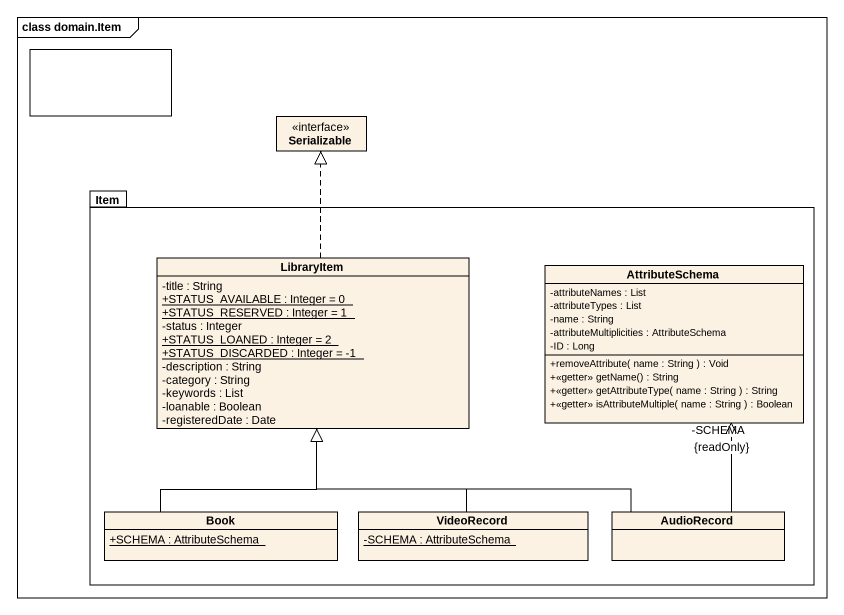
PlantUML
@startuml
mainframe class domain.Item
allowmixing
hide circle
hide empty members
skinparam classAttributeIconSize 0
rectangle " " as rectangle1
interface Serializable
package Item {
  class LibraryItem {
    -title : String
    {static} +STATUS_AVAILABLE : Integer = 0
    {static} +STATUS_RESERVED : Integer = 1
    -status : Integer
    {static} +STATUS_LOANED : Integer = 2
    {static} +STATUS_DISCARDED : Integer = -1
    -description : String
    -category : String
    -keywords : List
    -loanable : Boolean
    -registeredDate : Date
  }
  class AttributeSchema {
    -attributeNames : List
    -attributeTypes : List
    -name : String
    -attributeMultiplicities : AttributeSchema
    -ID : Long
    +removeAttribute( name : String ) : Void
    +<<getter>> getName() : String
    +<<getter>> getAttributeType( name : String ) : String
    +<<getter>> isAttributeMultiple( name : String ) : Boolean
  }
  class Book {
    {static} +SCHEMA : AttributeSchema
  }
  class VideoRecord {
    {static} -SCHEMA : AttributeSchema
  }
  class AudioRecord
}
LibraryItem .up.|> Serializable
AttributeSchema "{readOnly}\n-SCHEMA" <-- AudioRecord
Book -up-|> LibraryItem
VideoRecord -up-|> LibraryItem
AudioRecord -left-|> LibraryItem
@enduml
